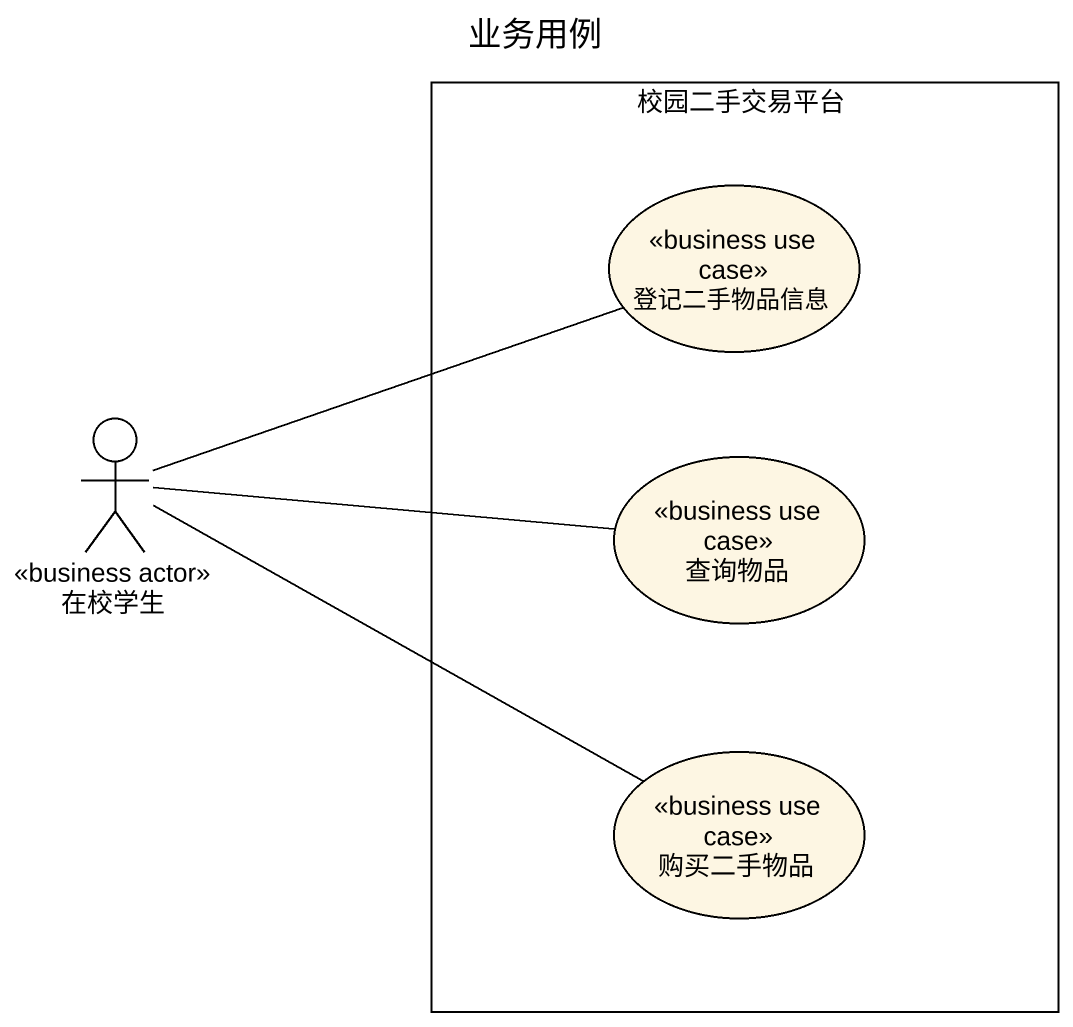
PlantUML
@startuml
title 业务用例
rectangle 校园二手交易平台 {
  usecase 登记二手物品信息 <<business use case>>
  usecase 查询物品 <<business use case>>
  usecase 购买二手物品 <<business use case>>
}
actor 在校学生 <<business actor>>
在校学生 -right- 登记二手物品信息
在校学生 -right- 查询物品
在校学生 -right- 购买二手物品
@enduml
